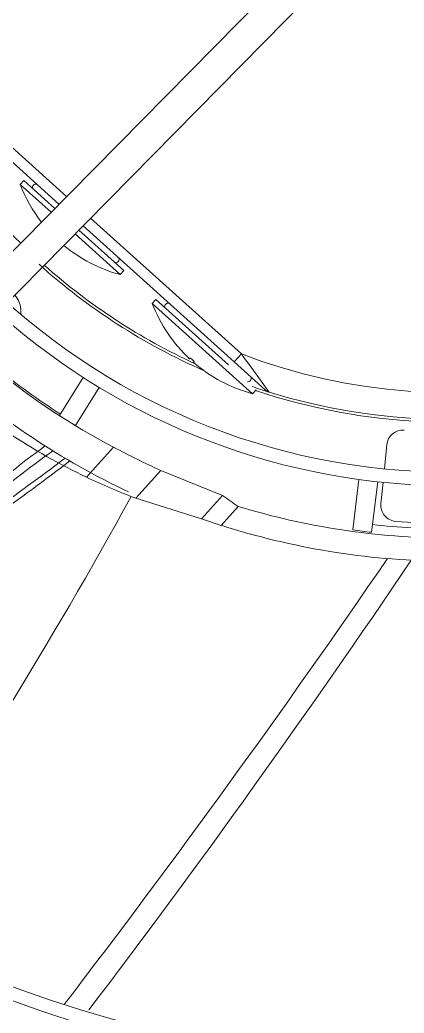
# Model space of a CAD drawing. Header units: millimetres. Extents: x 113490 to 142599, y -20467 to 115.
# Drawn here: x 122879.2 to 122950.5, y -11583.8 to -11399.6 of the extents above; entities that cross this region are included whole.
import ezdxf

# ---------------------------------------------------------------- set-up
doc = ezdxf.new("R2010")
doc.units = ezdxf.units.MM
doc.layers.add('DV3_0', color=7, linetype='Continuous')

msp = doc.modelspace()

# ---------------------------------------------------------------- linework, layer by layer
at = {"layer": 'DV3_0', "color": 7, "linetype": 'Continuous', "lineweight": 15}
for p, q in [((122945.2, -11374.23), (122611.6, -11712.53)), ((122612.45, -11720.21), (122950.11, -11377.79)), ((122860.97, -11410.78), (122886.49, -11433.76)), ((122879.96, -11429.36), (122879.29, -11430.1)), ((122879.96, -11429.36), (122885.72, -11434.55)), ((122885.02, -11435.26), (122879.29, -11430.1)), ((122890.18, -11438.57), (122898.54, -11446.09)), ((122890.96, -11437.78), (122919, -11463.03)), ((122897.87, -11446.83), (122889.48, -11439.28)), ((122897.87, -11446.83), (122898.54, -11446.09)), ((122904.48, -11451.44), (122903.81, -11452.18)), ((122904.48, -11451.44), (122917.96, -11463.57)), ((122922.39, -11468.91), (122903.81, -11452.18)), ((122910.84, -11462.32), (122910.73, -11462.44)), ((122911.58, -11462.99), (122911.47, -11463.11)), ((122919, -11463.03), (122924.73, -11468.19)), ((122886.58, -11472.96), (122890.99, -11465.91)), ((122889.55, -11474.81), (122893.96, -11467.76)), ((122922.39, -11468.91), (122923.06, -11468.17)), ((122946.86, -11482.87), (122947.32, -11478.35)), ((122905.38, -11483.15), (122916.83, -11487.79)), ((122941, -11494.19), (122942.15, -11484.83)), ((122944.47, -11494.62), (122945.62, -11485.25)), ((122946.22, -11489.3), (122946.61, -11485.36)), ((122900.75, -11488.29), (122912.94, -11492.11)), ((122912.94, -11492.11), (122916.83, -11487.79)), ((122916.56, -11493.33), (122919.72, -11489.81)), ((122912.94, -11492.11), (122916.56, -11493.33))]:
    msp.add_line(p, q, dxfattribs=at)
at = {"layer": 'DV3_0', "color": 7, "linetype": 'Continuous', "lineweight": 20}
for p, q in [((122862.31, -11409.3), (122887.9, -11432.34)), ((122892.36, -11436.36), (122920.34, -11461.54)), ((122920.34, -11461.54), (122919, -11463.03)), ((122891.62, -11484.41), (122896.62, -11478.85)), ((122900.75, -11488.29), (122905.38, -11483.15))]:
    msp.add_line(p, q, dxfattribs=at)
at = {"layer": 'DV3_0', "color": 7, "linetype": 'Continuous', "lineweight": 15}
for centre, radius, start, end in [((122959.24, -11359.99), 113.75, 211.1126, 225.4559), ((122905, -11420.23), 27.54, 201.0085, 217.7319), ((122882.23, -11430.69), 0.667, 79.7797, 190.9881), ((122959.24, -11359.99), 114.25, 251.4688, 315.1695), ((122959.24, -11359.99), 113.75, 252.7316, 315.086), ((122905, -11420.23), 27.54, 230.2425, 254.9915), ((122896.97, -11443.96), 0.667, 265.0119, 16.2203), ((122959.24, -11359.99), 123.5, 226.1082, 316.2428), ((122959.24, -11359.99), 114.25, 228, 246.3522), ((122959.24, -11359.99), 113.75, 228.4247, 245.3309), ((122874.93, -11453.63), 4.5, 0, 41.7492), ((122874.93, -11453.63), 4.5, 352.604, 0), ((122929.52, -11442.31), 27.54, 201.0085, 226.9598), ((122906.76, -11452.77), 0.667, 79.7797, 190.9881), ((122959.24, -11359.99), 126, 228.4752, 270), ((122959.24, -11359.99), 140.5, 228.0723, 244.7865), ((122959.24, -11359.99), 134.34, 231.0499, 242.2199), ((122959.24, -11359.99), 134, 230.9991, 237.2517), ((122929.52, -11442.31), 27.54, 229.0402, 254.9915), ((122941.5, -11379.69), 116, 228, 244.5279), ((122921.5, -11466.04), 0.667, 265.0119, 16.2203), ((122959.24, -11359.99), 113.75, 251.0766, 252.7316), ((122956.83, -11363.85), 129.77, 237.2273, 238.7727), ((122950.3, -11478.65), 3, 85.6946, 174.25), ((122979.96, -11320.44), 178.99, 242.252, 245.3745), ((122941.5, -11379.69), 116, 244.5279, 249.4312), ((122134.84, -11069), 872.24, 325.21173, 331.29356), ((122959.24, -11359.99), 135.7, 253.0696, 269.7571), ((122949.2, -11489.6), 3, 174.25, 265.5723), ((122959.24, -11359.99), 140, 252.2495, 269.2323), ((122959.24, -11359.99), 134, 263.7483, 270.0009), ((122959.24, -11359.99), 133, 265.5723, 269.3637), ((121362.45, -10413.41), 1921.39, 322.53383, 325.57983), ((121426.55, -10469.09), 1840.9, 322.75622, 325.95172), ((122959.24, -11359.99), 233.5, 225.7814, 315.7154), ((122959.24, -11359.99), 236, 227.0266, 270)]:
    msp.add_arc(centre, radius, start, end, dxfattribs=at)
at = {"layer": 'DV3_0', "color": 7, "linetype": 'Continuous', "lineweight": 20}
for centre, radius, start, end in [((122959.24, -11359.99), 108.75, 249.0395, 315.4011), ((122323.44, -11900.63), 741, 35.66326, 36.33889), ((122967.28, -11595.15), 143.27, 125.5681, 139.8477), ((123007.67, -11650.87), 210.53, 125.5148, 134.442), ((122386.6, -10812.76), 835.11, 304.55332, 306.86693), ((122428.74, -10875.53), 760.56, 304.57503, 307.19348)]:
    msp.add_arc(centre, radius, start, end, dxfattribs=at)
at = {"layer": 'DV3_0', "color": 7, "linetype": 'Continuous', "lineweight": 15}
for centre, major_axis, ratio, start_param, end_param in [((134617.19, 1528.83), (-11711.88, -13007.35), 0.087169, 0.009677, 0.011971), ((122943.23, -11490.38), (-21.65, 2.66), 0.186545, 1.490488, 1.651105)]:
    msp.add_ellipse(centre, major_axis=major_axis, ratio=ratio, start_param=start_param, end_param=end_param, dxfattribs=at)
for points, knots in [([(122911.24, -11462.61), (122911.23, -11462.6), (122911.19, -11462.57), (122911.15, -11462.53), (122911.09, -11462.48), (122911.03, -11462.43), (122910.97, -11462.38), (122910.92, -11462.35), (122910.88, -11462.33), (122910.85, -11462.31), (122910.84, -11462.32), (122910.84, -11462.32)], [0, 0, 0, 0, 0.083334, 0.166303, 0.249826, 0.374984, 0.50015, 0.626605, 0.751629, 0.877407, 1, 1, 1, 1]), ([(122910.84, -11462.32), (122910.84, -11462.32), (122910.84, -11462.31), (122910.86, -11462.32), (122910.88, -11462.33), (122910.92, -11462.35), (122910.97, -11462.38), (122911.03, -11462.43), (122911.1, -11462.49), (122911.17, -11462.55), (122911.22, -11462.59), (122911.24, -11462.61)], [0, 0, 0, 0, 0.081654, 0.164063, 0.248595, 0.373578, 0.500083, 0.625199, 0.750404, 0.875284, 1, 1, 1, 1]), ([(122911.58, -11462.99), (122911.58, -11462.98), (122911.58, -11462.98), (122911.58, -11462.97), (122911.56, -11462.94), (122911.54, -11462.91), (122911.5, -11462.86), (122911.45, -11462.81), (122911.38, -11462.74), (122911.32, -11462.68), (122911.27, -11462.63), (122911.24, -11462.61)], [0, 0, 0, 0, 0.081654, 0.164063, 0.248595, 0.373578, 0.500083, 0.625199, 0.750404, 0.875284, 1, 1, 1, 1]), ([(122911.24, -11462.61), (122911.26, -11462.63), (122911.29, -11462.66), (122911.34, -11462.7), (122911.39, -11462.75), (122911.45, -11462.81), (122911.5, -11462.86), (122911.54, -11462.91), (122911.57, -11462.95), (122911.58, -11462.98), (122911.58, -11462.98), (122911.58, -11462.99)], [0, 0, 0, 0, 0.083334, 0.166303, 0.249826, 0.374984, 0.50015, 0.626605, 0.751629, 0.877407, 1, 1, 1, 1])]:
    msp.add_open_spline(points, degree=3, knots=knots, dxfattribs=at)
msp.add_open_spline([(122925.47, -11468.61), (122925.2, -11468.53), (122924.94, -11468.38), (122924.73, -11468.19)], degree=3, dxfattribs=at)

doc.saveas('drawing.dxf')
